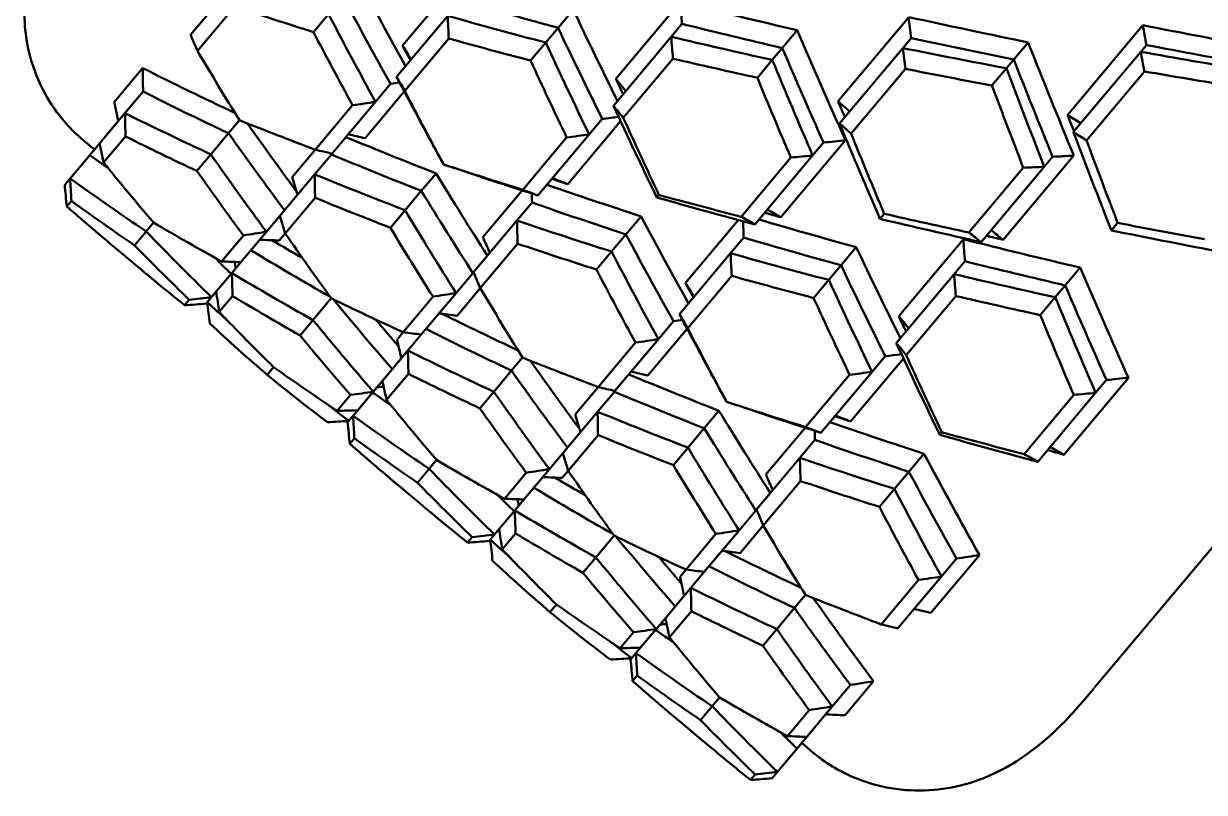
# Model space of a CAD drawing. Header units: millimetres. Extents: x 36 to 3196, y 27 to 5967.
# Drawn here: x 320.88 to 359.24, y 4140.27 to 4165.25 of the extents above; entities that cross this region are included whole.
import ezdxf

# ---------------------------------------------------------------- set-up
doc = ezdxf.new("R2010")
doc.units = ezdxf.units.MM
doc.layers.add('외형선(ISO)', color=7, linetype='Continuous', lineweight=50)

msp = doc.modelspace()

# ---------------------------------------------------------------- linework, layer by layer
at = {"layer": '외형선(ISO)'}
for p, q in [((326.3025, 4164.8824), (327.7139, 4166.5643)), ((333.1919, 4164.5363), (334.9095, 4166.5833)), ((340.1173, 4163.4554), (342.2172, 4165.9578)), ((326.5237, 4164.3681), (327.7357, 4165.8124)), ((330.7851, 4165.5573), (330.2952, 4164.9735)), ((338.7366, 4165.6992), (338.2442, 4165.1123)), ((332.9935, 4163.522), (334.6556, 4165.5028)), ((341.9171, 4164.8224), (342.2686, 4165.2413)), ((347.3366, 4162.7246), (349.6344, 4165.463)), ((354.7952, 4162.2791), (357.2431, 4165.1963)), ((333.2639, 4163.0664), (334.6912, 4164.7674)), ((337.8435, 4164.6348), (338.2442, 4165.1123)), ((340.039, 4162.5841), (341.9171, 4164.8224)), ((346.0115, 4165.0347), (345.5274, 4164.4578)), ((349.4431, 4164.4572), (349.7135, 4164.7795)), ((337.8435, 4164.6348), (337.3506, 4164.0474)), ((345.2032, 4164.0714), (345.5274, 4164.4578)), ((347.3879, 4162.0079), (349.4431, 4164.4572)), ((353.5134, 4164.6408), (353.0477, 4164.0858)), ((357.1725, 4164.3344), (357.3562, 4164.5533)), ((340.361, 4162.19), (341.9738, 4164.112)), ((345.2032, 4164.0714), (344.7174, 4163.4925)), ((352.8068, 4163.7987), (353.0477, 4164.0858)), ((354.9831, 4161.7252), (357.1725, 4164.3344)), ((323.8202, 4162.7019), (324.7455, 4163.8046)), ((347.7628, 4161.6768), (349.5276, 4163.78)), ((352.8068, 4163.7987), (352.3384, 4163.2404)), ((355.411, 4161.4573), (357.2911, 4163.6979)), ((332.3102, 4162.7076), (332.8004, 4163.2919)), ((324.7589, 4163.0427), (324.1705, 4162.3415)), ((331.9712, 4161.5258), (333.2455, 4163.0444)), ((331.5659, 4162.5985), (330.354, 4161.1542)), ((332.3102, 4162.7076), (330.8988, 4161.0256)), ((323.343, 4161.3553), (324.1705, 4162.3415)), ((327.8929, 4162.1105), (327.5374, 4161.6869)), ((338.5542, 4160.0368), (340.2718, 4162.0838)), ((339.2518, 4161.646), (339.6772, 4162.1529)), ((322.7134, 4161.847), (322.7133, 4161.847)), ((326.9627, 4161.002), (327.5374, 4161.6869)), ((322.8127, 4161.4617), (323.1763, 4161.1566)), ((323.0258, 4160.9773), (323.343, 4161.3553)), ((323.4767, 4160.7368), (324.1874, 4161.5837)), ((338.5214, 4161.5534), (337.0942, 4159.8525)), ((339.2518, 4161.646), (337.5898, 4159.6653)), ((345.4796, 4158.9558), (347.5795, 4161.4583)), ((346.8649, 4161.3846), (346.5134, 4160.9656)), ((323.0258, 4160.9773), (322.3881, 4160.2173)), ((326.9627, 4161.002), (326.5094, 4160.4617)), ((329.6023, 4160.2583), (330.354, 4161.1542)), ((330.8785, 4161.0014), (330.3335, 4160.3519)), ((346.5134, 4160.9656), (344.6353, 4158.7274)), ((352.6989, 4158.2251), (354.9967, 4160.9635)), ((354.3098, 4160.9227), (354.0394, 4160.6005)), ((345.804, 4160.8981), (344.1912, 4158.9761)), ((353.3579, 4160.5661), (351.593, 4158.4629)), ((354.0394, 4160.6005), (351.9842, 4158.1512)), ((322.213, 4160.0086), (322.3881, 4160.2173)), ((329.2023, 4159.0038), (330.3335, 4160.3519)), ((334.2776, 4160.3851), (333.7992, 4159.8149)), ((333.2719, 4159.1866), (333.7992, 4159.8149)), ((335.8015, 4158.3119), (337.0757, 4159.8305)), ((322.28, 4159.3106), (322.4304, 4159.4898)), ((329.3776, 4158.4349), (330.349, 4159.5925)), ((337.3967, 4159.4352), (336.9064, 4158.8509)), ((341.5205, 4159.6825), (341.4516, 4159.6004)), ((328.7668, 4158.4848), (329.2023, 4159.0038)), ((333.2719, 4159.1866), (332.7953, 4158.6186)), ((340.4465, 4158.4026), (340.937, 4158.9872)), ((348.7016, 4158.9063), (348.84, 4159.0713)), ((325.1008, 4158.783), (324.8604, 4158.4966)), ((335.4951, 4157.1689), (336.9064, 4158.8509)), ((342.3844, 4156.8229), (344.1021, 4158.8698)), ((356.2183, 4158.5301), (356.4235, 4158.7745)), ((324.4812, 4158.0446), (324.8604, 4158.4966)), ((328.0176, 4158.3698), (327.307, 4157.5229)), ((328.7668, 4158.4848), (327.9392, 4157.4985)), ((329.1826, 4158.2024), (329.3776, 4158.4349)), ((340.4465, 4158.4026), (339.9776, 4157.8438)), ((344.2734, 4158.2962), (343.8481, 4157.7893)), ((349.3099, 4155.7419), (351.4097, 4158.2444)), ((323.7886, 4158.0185), (324.5758, 4157.358)), ((335.7163, 4156.6547), (336.9282, 4158.099)), ((339.4878, 4157.26), (339.9776, 4157.8438)), ((347.9292, 4157.9858), (347.4367, 4157.3989)), ((327.9392, 4157.4985), (327.6426, 4157.145)), ((342.186, 4155.8085), (343.8481, 4157.7893)), ((351.1096, 4157.1089), (351.4612, 4157.5279)), ((327.136, 4156.5412), (327.6426, 4157.145)), ((334.9298, 4156.4952), (335.4748, 4157.1447)), ((347.036, 4156.9213), (347.4367, 4157.3989)), ((349.2315, 4154.8707), (351.1096, 4157.1089)), ((355.204, 4157.3212), (354.7199, 4156.7443)), ((342.4565, 4155.353), (343.8837, 4157.0539)), ((347.036, 4156.9213), (346.5431, 4156.3339)), ((354.3957, 4156.358), (354.7199, 4156.7443)), ((326.9844, 4156.3606), (326.8092, 4156.1518)), ((326.9844, 4156.3606), (327.136, 4156.5412)), ((327.2334, 4155.8795), (327.6684, 4156.398)), ((330.2784, 4155.6191), (330.8698, 4156.3239)), ((334.1792, 4156.3786), (333.2078, 4155.2209)), ((334.9298, 4156.4952), (333.7985, 4155.1471)), ((334.9646, 4155.7588), (335.7163, 4156.6547)), ((349.5536, 4154.4766), (351.1663, 4156.3986)), ((354.3957, 4156.358), (353.91, 4155.7791)), ((326.2606, 4156.2759), (326.1102, 4156.0966)), ((330.2784, 4155.6191), (329.8577, 4155.1177)), ((341.5027, 4154.9941), (341.993, 4155.5784)), ((333.0128, 4154.9885), (333.2078, 4155.2209)), ((341.1638, 4153.8124), (342.438, 4155.331)), ((333.7985, 4155.1471), (333.363, 4154.628)), ((340.7584, 4154.8851), (339.5465, 4153.4407)), ((341.5027, 4154.9941), (340.0913, 4153.3122)), ((332.5355, 4153.6418), (333.363, 4154.628)), ((336.73, 4153.9734), (337.0854, 4154.397)), ((348.4444, 4153.9326), (348.8697, 4154.4395)), ((328.9953, 4154.09), (328.7865, 4153.8412)), ((347.7468, 4152.3233), (349.4644, 4154.3703)), ((332.2389, 4153.2883), (332.5355, 4153.6418)), ((332.6693, 4153.0234), (333.3799, 4153.8703)), ((336.73, 4153.9734), (336.1553, 4153.2885)), ((347.7139, 4153.84), (346.2867, 4152.139)), ((348.4444, 4153.9326), (346.7823, 4151.9518)), ((354.6722, 4151.2424), (356.772, 4153.7449)), ((355.7059, 4153.2522), (356.0574, 4153.6711)), ((332.2389, 4153.2883), (331.7322, 4152.6845)), ((335.7019, 4152.7483), (336.1553, 4153.2885)), ((338.7948, 4152.5449), (339.5465, 4153.4407)), ((340.071, 4153.288), (339.526, 4152.6385)), ((355.7059, 4153.2522), (353.8278, 4151.0139)), ((331.4987, 4153.184), (331.0636, 4152.6656)), ((354.9965, 4153.1847), (353.3838, 4151.2627)), ((331.4055, 4152.2951), (331.5806, 4152.5039)), ((331.7322, 4152.6845), (331.5806, 4152.5039)), ((338.3948, 4151.2903), (339.526, 4152.6385)), ((343.4701, 4152.6717), (342.9917, 4152.1015)), ((363.0856, 4152.5067), (355.6729, 4143.6726)), ((342.4644, 4151.4731), (342.9917, 4152.1015)), ((344.994, 4150.5984), (346.2682, 4152.117)), ((331.4725, 4151.5971), (331.6229, 4151.7764)), ((338.5701, 4150.7214), (339.5415, 4151.8791)), ((346.5892, 4151.7217), (346.099, 4151.1374)), ((350.713, 4151.9691), (350.6441, 4151.887)), ((342.4644, 4151.4731), (341.9879, 4150.9052)), ((334.2933, 4151.0695), (334.053, 4150.7831)), ((337.9593, 4150.7713), (338.3948, 4151.2903)), ((344.6876, 4149.4555), (346.099, 4151.1374)), ((349.639, 4150.6891), (350.1296, 4151.2737)), ((333.6737, 4150.3311), (334.053, 4150.7831)), ((337.2101, 4150.6563), (336.4995, 4149.8094)), ((337.9593, 4150.7713), (337.1318, 4149.7851)), ((338.3751, 4150.489), (338.5701, 4150.7214)), ((349.639, 4150.6891), (349.1701, 4150.1304)), ((332.9811, 4150.305), (333.7683, 4149.6445)), ((344.9088, 4148.9412), (346.1208, 4150.3855)), ((337.1318, 4149.7851), (336.8351, 4149.4316)), ((348.6803, 4149.5466), (349.1701, 4150.1304)), ((336.3285, 4148.8278), (336.8351, 4149.4316)), ((344.1223, 4148.7817), (344.6673, 4149.4312)), ((336.1769, 4148.6471), (336.0018, 4148.4384)), ((336.1769, 4148.6471), (336.3285, 4148.8278)), ((336.4259, 4148.166), (336.861, 4148.6845)), ((343.3718, 4148.6651), (342.4004, 4147.5075)), ((344.1223, 4148.7817), (342.9911, 4147.4336)), ((344.1571, 4148.0454), (344.9088, 4148.9412)), ((335.4531, 4148.5624), (335.3027, 4148.3832)), ((339.4709, 4147.9056), (340.0623, 4148.6104)), ((339.4709, 4147.9056), (339.0502, 4147.4043)), ((350.3563, 4146.0989), (351.9342, 4147.9794)), ((350.6952, 4147.2807), (351.1855, 4147.865)), ((342.2053, 4147.275), (342.4004, 4147.5075)), ((342.9911, 4147.4336), (342.5556, 4146.9146)), ((349.951, 4147.1716), (348.739, 4145.7273)), ((350.6952, 4147.2807), (349.2839, 4145.5987)), ((341.728, 4145.9284), (342.5556, 4146.9146)), ((338.1879, 4146.3765), (337.9791, 4146.1277)), ((345.9225, 4146.26), (346.2779, 4146.6836)), ((341.8618, 4145.3099), (342.5724, 4146.1568)), ((345.9225, 4146.26), (345.3478, 4145.5751)), ((341.4314, 4145.5748), (340.9248, 4144.9711)), ((341.4314, 4145.5748), (341.728, 4145.9284)), ((344.8945, 4145.0348), (345.3478, 4145.5751)), ((340.6912, 4145.4706), (340.2561, 4144.9521)), ((340.9248, 4144.9711), (340.7732, 4144.7904)), ((340.598, 4144.5817), (340.7732, 4144.7904)), ((340.665, 4143.8837), (340.8154, 4144.0629)), ((347.1518, 4143.0579), (347.7402, 4143.7591)), ((347.5676, 4142.7755), (348.4928, 4143.8781)), ((343.4858, 4143.3561), (343.2455, 4143.0697)), ((342.8662, 4142.6177), (343.2455, 4143.0697)), ((346.4027, 4142.9429), (345.692, 4142.096)), ((347.1518, 4143.0579), (346.3243, 4142.0716)), ((342.1736, 4142.5916), (342.9608, 4141.9311)), ((346.3243, 4142.0716), (346.0072, 4141.6937)), ((346.1576, 4141.873), (346.5212, 4141.5679)), ((345.3694, 4140.9337), (346.0072, 4141.6937)), ((344.6457, 4140.849), (344.4953, 4140.6697)), ((345.3694, 4140.9337), (345.1943, 4140.7249))]:
    msp.add_line(p, q, dxfattribs=at)
for centre, major_axis, ratio, start_param, end_param in [((389.5316, 4182.9986), (19.565, 60.212), 0.7185121, 2.0793718, 2.091448), ((379.7124, 4179.4309), (-11.9457, -65.765), 0.6620478, 5.0439232, 5.0552937), ((400.2163, 4186.3977), (28.2837, 56.6419), 0.7485303, 2.2820123, 2.2940885), ((410.4431, 4189.2507), (37.2164, 51.2183), 0.7629598, 2.5002734, 2.5123495), ((318.7028, 4116.0565), (8.3173, -66.3226), 0.2895397, 2.3498358, 2.3612061), ((391.0909, 4183.6569), (19.8836, 63.8151), 0.7086074, 2.0804459, 2.0918164), ((323.4975, 4113.636), (6.4609, -62.9808), 0.3776613, 2.4600356, 2.4721117), ((402.1177, 4187.4638), (28.8585, 60.2902), 0.7404116, 2.2793127, 2.2906832), ((412.6595, 4190.6923), (38.1604, 54.8784), 0.7567956, 2.4942216, 2.5055919), ((354.0239, 4159.3507), (3.7974, -63.1969), 0.4596128, 4.6142722, 4.6263484), ((333.9148, 4203.189), (-61.2027, -16.2036), 0.6145269, 1.3915384, 1.3962341), ((321.5123, 4110.0704), (5.9153, -66.5798), 0.3875244, 2.4562239, 2.4675942), ((327.3597, 4108.9046), (3.4095, -63.2195), 0.4693673, 2.573805, 2.5858811), ((325.9778, 4165.3468), (-4.1962, -2.7188), 0.9918406, 6.2831805, 6.2831999), ((326.6308, 4126.7046), (10.7166, -62.3978), 0.0637692, 2.1626559, 2.174732), ((333.5551, 4203.9602), (-64.6868, -16.8367), 0.6016978, 1.3850619, 1.3964321), ((325.3232, 4105.2777), (2.5596, -66.793), 0.4774387, 2.572158, 2.5835283), ((332.1848, 4105.3205), (-0.6839, -63.308), 0.5512974, 2.7001317, 2.7122078), ((354.0892, 4158.2288), (3.9338, -66.7252), 0.4449304, 4.6245095, 4.6358799), ((345.1291, 4207.2194), (-59.2071, -22.4243), 0.673534, 1.2316819, 1.2403807), ((337.9684, 4102.8788), (5.9835, 63.0283), 0.6217477, 5.9842516, 5.9963277), ((330.1519, 4101.698), (-1.9082, -66.8148), 0.5574082, 2.7009497, 2.71232), ((335.9936, 4099.3254), (7.65, 66.4028), 0.625772, 5.9877373, 5.9991076), ((325.1118, 4123.6944), (10.7281, -65.9755), 0.0776474, 2.1542633, 2.1656336), ((287.1965, 4147.5118), (-63.2655, -2.3992), 0.2780922, 3.9156218, 3.927698), ((345.1445, 4208.4375), (-62.6924, -23.1845), 0.662046, 1.2278924, 1.2392627), ((356.1452, 4211.013), (-55.8998, -29.7234), 0.7185123, 1.0501445, 1.0622207), ((284.1351, 4145.0632), (-66.7583, -3.3256), 0.289538, 3.9219796, 3.9333501), ((365.2194, 4163.3587), (-0.1717, -63.3107), 0.54272, 4.7506416, 4.751103), ((356.5228, 4212.6629), (-59.3929, -30.6629), 0.7086076, 1.0497761, 1.0611466), ((366.83, 4214.4128), (-50.8706, -37.6902), 0.7485298, 0.8475048, 0.8595809), ((367.5499, 4216.4706), (-54.364, -38.8898), 0.7404103, 0.8509114, 0.8622817), ((340.9599, 4142.5814), (-8.9968, 66.2338), 0.2512878, 1.2673186, 1.2786889), ((327.7738, 4118.7324), (10.0155, -62.5141), 0.1727284, 2.2572239, 2.2693), ((365.6614, 4162.6856), (-0.099, -66.841), 0.5288213, 4.7480936, 4.7594641), ((290.111, 4141.6509), (-63.1455, -4.5738), 0.3776628, 3.8110726, 3.8231488), ((334.8265, 4135.2719), (10.329, -66.0392), 0.1406794, 4.3065474, 4.3179177), ((286.9446, 4139.0772), (-66.5945, -5.7358), 0.3875226, 3.8155919, 3.8269623), ((376.4942, 4167.4607), (5.3297, 63.0866), 0.6145269, 1.7453585, 1.7500543), ((326.0501, 4115.4783), (9.8926, -66.1059), 0.1855253, 2.2500508, 2.2614211), ((293.9733, 4136.9194), (-62.8506, -7.6204), 0.4693684, 3.6973029, 3.7093791), ((377.3161, 4167.2404), (5.3482, 66.6277), 0.6016978, 1.7451605, 1.7565308), ((290.7556, 4134.2846), (-66.2218, -9.0775), 0.4774373, 3.6996583, 3.7110287), ((387.7081, 4171.491), (-11.8023, -62.2011), 0.6735322, 5.0428038, 5.0515026), ((319.5211, 4187.2351), (-66.3956, -7.7128), 0.4449278, 1.6473053, 1.6586756), ((293.2443, 4154.7193), (-63.3103, -0.2816), 0.0637713, 4.1084531, 4.1205293), ((329.7755, 4111.7836), (8.6234, -62.7213), 0.2780905, 2.3554867, 2.3675628), ((398.7242, 4175.2851), (19.565, 60.212), 0.7185121, 2.0793718, 2.091448), ((295.5835, 4130.7043), (65.4684, 13.4814), 0.5574081, 0.4292727, 0.440643), ((298.798, 4133.3354), (62.2275, 11.6669), 0.5512974, 0.4293849, 0.4414609), ((290.5439, 4152.701), (-66.8351, -0.8913), 0.0776453, 4.1175517, 4.1289221), ((335.4672, 4127.901), (10.7669, -62.3891), 0.046518, 4.2099517, 4.2137732), ((388.9049, 4171.7175), (-11.9457, -65.765), 0.6620478, 5.0439232, 5.0552937), ((351.9369, 4146.3293), (6.9162, -66.4823), 0.3517733, 4.5125088, 4.5238793), ((331.8329, 4191.3736), (-62.3195, -11.163), 0.5427221, 1.5320823, 1.5325437), ((327.8954, 4108.343), (8.3173, -66.3226), 0.2895397, 2.3498358, 2.3612061), ((400.2834, 4175.9434), (19.8836, 63.8151), 0.7086074, 2.0804459, 2.0918164), ((332.69, 4105.9226), (6.4609, -62.9808), 0.3776613, 2.4600356, 2.4721117), ((306.3917, 4171.5877), (66.7889, 2.6412), 0.2512902, 5.0044966, 5.015867), ((334.1967, 4125.1871), (10.8709, -65.9521), 0.0318476, 4.2117192, 4.2230895), ((331.0934, 4191.692), (-65.8093, -11.7044), 0.5288192, 1.5237214, 1.5350917), ((300.258, 4164.2782), (66.8295, 1.2955), 0.1406794, 5.1068602, 5.1182305), ((294.3873, 4146.7471), (-63.3032, -0.9922), 0.1727303, 4.0138848, 4.0259611), ((343.1074, 4195.4756), (-61.2027, -16.2036), 0.6145269, 1.3915384, 1.3962341), ((330.7049, 4102.3569), (5.9153, -66.5798), 0.3875244, 2.4562239, 2.4675942), ((336.5522, 4101.1915), (-3.4093, 63.2191), 0.4693684, 5.7153988, 5.727475), ((291.4823, 4144.485), (-66.8185, -1.7368), 0.1855234, 4.0217643, 4.0331348), ((335.8234, 4118.9911), (10.7166, -62.3978), 0.0637692, 2.1626559, 2.174732), ((342.7477, 4196.2468), (-64.6868, -16.8367), 0.6016978, 1.3850619, 1.3964321), ((334.5162, 4097.5651), (-2.5597, 66.792), 0.4774375, 5.7137494, 5.7251199), ((363.2821, 4150.5153), (-3.9339, 66.7262), 0.4449278, 1.4829171, 1.4942874), ((354.3217, 4199.5059), (-59.2071, -22.4243), 0.673534, 1.2316819, 1.2403807), ((334.3043, 4115.9809), (10.7281, -65.9755), 0.0776474, 2.1542633, 2.1656336), ((296.389, 4139.7984), (-63.2655, -2.3992), 0.2780922, 3.9156218, 3.927698), ((354.337, 4200.724), (-62.6924, -23.1845), 0.662046, 1.2278924, 1.2392627), ((365.3379, 4203.3002), (-55.9005, -29.7238), 0.7185116, 1.0501451, 1.0622212), ((317.3686, 4175.3355), (-66.6742, -4.7335), 0.3517706, 1.7593059, 1.7706762), ((302.0806, 4155.9157), (-63.3105, -0.2305), 0.0465158, 2.0694121, 2.0732336), ((293.3276, 4137.3498), (-66.7583, -3.3256), 0.289538, 3.9219796, 3.9333501), ((374.4119, 4155.6452), (-0.1717, -63.3107), 0.54272, 4.7506416, 4.751103), ((365.7156, 4204.9501), (-59.3938, -30.6632), 0.7086058, 1.0497776, 1.0611479), ((299.6288, 4154.1936), (-66.8369, -0.7467), 0.0318498, 2.0600958, 2.0714663), ((350.1524, 4134.868), (-8.9968, 66.2338), 0.2512878, 1.2673186, 1.2786889), ((336.9663, 4111.0189), (10.0155, -62.5141), 0.1727284, 2.2572239, 2.2693), ((374.854, 4154.9722), (-0.099, -66.841), 0.5288213, 4.7480936, 4.7594641), ((299.3035, 4133.9374), (-63.1455, -4.5738), 0.3776628, 3.8110726, 3.8231488), ((344.019, 4127.5584), (10.329, -66.0392), 0.1406794, 4.3065474, 4.3179177), ((296.1372, 4131.3638), (-66.5945, -5.7358), 0.3875226, 3.8155919, 3.8269623), ((385.6863, 4159.7472), (-5.3296, -63.0862), 0.6145249, 4.8869508, 4.8916466), ((303.1658, 4129.206), (-62.8506, -7.6204), 0.4693684, 3.6973029, 3.7093791), ((335.2426, 4107.7648), (9.8926, -66.1059), 0.1855253, 2.2500508, 2.2614211), ((386.5082, 4159.5268), (-5.3481, -66.6268), 0.6016998, 4.8867534, 4.8981238), ((299.9481, 4126.5711), (-66.2218, -9.0775), 0.4774375, 3.6996581, 3.7110285), ((328.7136, 4179.5216), (-66.3956, -7.7128), 0.4449278, 1.6473053, 1.6586756), ((338.9681, 4104.0701), (8.6234, -62.7213), 0.2780905, 2.3554867, 2.3675628), ((302.4368, 4147.0058), (-63.3103, -0.2816), 0.0637713, 4.1084531, 4.1205293), ((299.7364, 4144.9875), (-66.8351, -0.8913), 0.0776453, 4.1175517, 4.1289221), ((344.6597, 4120.1876), (10.7669, -62.3891), 0.046518, 4.2099517, 4.2137732), ((361.1294, 4138.6159), (6.9162, -66.4823), 0.3517729, 4.5125088, 4.5238793), ((341.0255, 4183.6601), (-62.3195, -11.163), 0.5427221, 1.5320823, 1.5325437), ((337.0879, 4100.6296), (8.3173, -66.3226), 0.2895397, 2.3498358, 2.3612061), ((315.5843, 4163.8743), (66.7889, 2.6412), 0.2512902, 5.0044966, 5.015867), ((343.3893, 4117.4736), (10.8709, -65.9521), 0.0318476, 4.2117192, 4.2230895), ((340.2859, 4183.9786), (-65.8093, -11.7044), 0.5288192, 1.5237214, 1.5350917), ((309.4506, 4156.5648), (66.8295, 1.2955), 0.1406794, 5.1068602, 5.1182305), ((303.5798, 4139.0337), (-63.3032, -0.9922), 0.1727303, 4.0138848, 4.0259611), ((352.2999, 4187.7621), (-61.2027, -16.2036), 0.6145269, 1.3915384, 1.4036145), ((300.6748, 4136.7716), (-66.8185, -1.7367), 0.1855231, 4.0217644, 4.0331348), ((345.0159, 4111.2777), (10.7166, -62.3978), 0.0637692, 2.1626559, 2.174732), ((351.9402, 4188.5333), (-64.6868, -16.8367), 0.6016978, 1.3850619, 1.3964321), ((372.4743, 4142.8019), (3.9338, -66.7252), 0.44493, 4.6245095, 4.63588), ((305.5816, 4132.0849), (-63.2655, -2.3992), 0.2780922, 3.9156218, 3.927698), ((326.5612, 4167.6221), (-66.6742, -4.7335), 0.3517706, 1.7593059, 1.7706762), ((311.2731, 4148.2022), (-63.3105, -0.2305), 0.0465158, 2.0694121, 2.0732336), ((343.4968, 4108.2675), (10.7281, -65.9755), 0.0776474, 2.1542633, 2.1656336), ((302.5201, 4129.6363), (-66.7583, -3.3256), 0.289538, 3.9219796, 3.9333501), ((308.8213, 4146.4801), (-66.8369, -0.7467), 0.0318498, 2.0600958, 2.0714663), ((353.2115, 4119.845), (10.329, -66.0392), 0.1406794, 4.3065474, 4.3179177), ((359.345, 4127.1545), (-8.9968, 66.2338), 0.2512878, 1.2673186, 1.2786889), ((339.0225, 4171.9387), (-62.8967, -7.2344), 0.459615, 1.6568371, 1.6689132), ((337.9062, 4171.8082), (-66.3956, -7.7128), 0.4449278, 1.6473053, 1.6586756), ((311.6293, 4139.2924), (-63.3103, -0.2816), 0.0637713, 4.1084531, 4.1205293), ((308.929, 4137.2741), (-66.8351, -0.8913), 0.0776449, 4.1175517, 4.1289221), ((318.6431, 4148.8513), (66.8295, 1.2955), 0.1406794, 5.1068602, 5.1182305), ((324.7768, 4156.1608), (66.7889, 2.6412), 0.2512902, 5.0044966, 5.015867), ((349.7976, 4145.3596), (-1.9488, -4.6046), 0.9918406, 6.2831707, 6.2831936)]:
    msp.add_ellipse(centre, major_axis=major_axis, ratio=ratio, start_param=start_param, end_param=end_param, dxfattribs=at)
for points, knots in [([(321.7816, 4162.628), (321.4037, 4163.2113), (321.135, 4163.8853), (320.8778, 4165.212), (320.8793, 4165.8767), (321.0592, 4167.0724), (321.2375, 4167.6072), (321.6707, 4168.5944), (321.9337, 4169.0249), (322.5411, 4169.9196), (322.8962, 4170.3631), (323.2814, 4170.8222)], [0, 0, 0, 0, 0.2480035, 0.2480035, 0.4904647, 0.4904647, 0.7403279, 0.7403279, 1.0399979, 1.0399979, 1.4304515, 1.4304515, 1.4304515, 1.4304515]), ([(326.9228, 4155.5093), (326.9098, 4155.6242), (326.897, 4155.7389), (326.8714, 4155.9677), (326.8587, 4156.0819), (326.8461, 4156.1958)], [-0.075748955, -0.075748955, -0.075748955, -0.075748955, -0.037874481, -0.037874481, 0, 0, 0, 0]), ([(331.4424, 4152.3391), (331.328, 4152.3317), (331.2133, 4152.3244), (330.9835, 4152.3098), (330.8684, 4152.3026), (330.753, 4152.2954)], [-0.075750121, -0.075750121, -0.075750121, -0.075750121, -0.037875544, -0.037875544, -0.00000098, -0.00000098, -0.00000098, -0.00000098]), ([(336.1153, 4147.7959), (336.1024, 4147.9108), (336.0895, 4148.0254), (336.0639, 4148.2543), (336.0513, 4148.3684), (336.0387, 4148.4824)], [-0.075748955, -0.075748955, -0.075748955, -0.075748955, -0.037874481, -0.037874481, 0, 0, 0, 0]), ([(340.6349, 4144.6257), (340.5205, 4144.6183), (340.4059, 4144.6109), (340.1761, 4144.5964), (340.0609, 4144.5891), (339.9455, 4144.5819)], [-0.075750239, -0.075750239, -0.075750239, -0.075750239, -0.037875619, -0.037875619, -0.000000987, -0.000000987, -0.000000987, -0.000000987]), ([(355.6582, 4143.6551), (355.022, 4142.8969), (354.4494, 4142.2102), (352.9243, 4141.1123), (352.2008, 4140.7065), (350.5802, 4140.3064), (349.7251, 4140.267), (348.5479, 4140.5006), (348.189, 4140.611), (347.8488, 4140.755)], [0, 0, 0, 0, 0.6447793, 0.6447793, 1.0007991, 1.0007991, 1.2965692, 1.2965692, 1.4286843, 1.4286843, 1.4286843, 1.4286843])]:
    msp.add_open_spline(points, degree=3, knots=knots, dxfattribs=at)
for points in [[(331.7445, 4166.7006), (332.2522, 4165.75), (332.7666, 4164.8073), (333.2879, 4163.8729)], [(331.254, 4166.116), (331.7625, 4165.1663), (332.2779, 4164.2248), (332.8004, 4163.2919)], [(335.0809, 4166.0097), (336.1292, 4165.7033), (337.1838, 4165.4043), (338.2442, 4165.1123)], [(342.2172, 4165.9578), (343.4753, 4165.6422), (344.7403, 4165.3348), (346.0115, 4165.0347)], [(330.2952, 4164.9735), (329.4369, 4165.2471), (328.5837, 4165.5266), (327.7357, 4165.8124)], [(332.3102, 4162.7076), (331.7945, 4163.6488), (331.2863, 4164.5988), (330.7851, 4165.5573)], [(338.7366, 4165.6992), (339.2087, 4164.706), (339.6864, 4163.7196), (340.1701, 4162.7404)], [(337.8435, 4164.6348), (336.7747, 4164.9168), (335.7119, 4165.2059), (334.6556, 4165.5028)], [(342.2686, 4165.2413), (343.3499, 4164.9742), (344.4362, 4164.7131), (345.5274, 4164.4578)], [(349.6344, 4165.463), (350.9224, 4165.183), (352.2156, 4164.9092), (353.5134, 4164.6408)], [(357.2431, 4165.1963), (358.5527, 4164.9421), (359.8659, 4164.692), (361.1818, 4164.4453)], [(331.5659, 4162.5985), (331.1372, 4163.384), (330.7137, 4164.1757), (330.2952, 4164.9735)], [(337.3506, 4164.0474), (336.4597, 4164.2821), (335.5732, 4164.522), (334.6912, 4164.7674)], [(338.2442, 4165.1123), (338.7159, 4164.1187), (339.1934, 4163.1321), (339.6772, 4162.1529)], [(341.9171, 4164.8224), (343.0073, 4164.5659), (344.1028, 4164.3157), (345.2032, 4164.0714)], [(346.0115, 4165.0347), (346.5277, 4163.8349), (347.0502, 4162.6426), (347.5795, 4161.4583)], [(349.7135, 4164.7795), (350.8211, 4164.5437), (351.9327, 4164.3127), (353.0477, 4164.0858)], [(326.5237, 4164.3681), (326.9745, 4163.6088), (327.4308, 4162.8562), (327.8929, 4162.1105)], [(333.4505, 4164.0666), (333.3641, 4164.2229), (333.2779, 4164.3795), (333.1919, 4164.5363)], [(339.2518, 4161.646), (338.7761, 4162.6348), (338.3068, 4163.6312), (337.8435, 4164.6348)], [(345.5274, 4164.4578), (345.9683, 4163.4275), (346.414, 4162.403), (346.8649, 4161.3846)], [(349.4431, 4164.4572), (350.5604, 4164.233), (351.6818, 4164.0137), (352.8068, 4163.7987)], [(353.5134, 4164.6408), (354.0031, 4163.4093), (354.4973, 4162.1833), (354.9967, 4160.9635)], [(357.3562, 4164.5533), (358.483, 4164.3405), (359.6125, 4164.1308), (360.7443, 4163.9239)], [(338.5214, 4161.5534), (338.1267, 4162.3794), (337.7364, 4163.2108), (337.3506, 4164.0474)], [(344.7174, 4163.4925), (343.7993, 4163.6947), (342.8846, 4163.9011), (341.9738, 4164.112)], [(345.2032, 4164.0714), (345.6349, 4163.0302), (346.0715, 4161.9947), (346.5134, 4160.9656)], [(353.0477, 4164.0858), (353.4647, 4163.0271), (353.8853, 4161.9725), (354.3098, 4160.9227)], [(357.1725, 4164.3344), (358.3096, 4164.1338), (359.4495, 4163.9365), (360.5916, 4163.742)], [(324.7455, 4163.8046), (325.7362, 4163.3068), (326.7369, 4162.8208), (327.7471, 4162.3463)], [(352.3384, 4163.2404), (351.3987, 4163.417), (350.4617, 4163.5968), (349.5276, 4163.78)], [(352.8068, 4163.7987), (353.2139, 4162.7281), (353.6246, 4161.6619), (354.0394, 4160.6005)], [(360.1502, 4163.2159), (359.1954, 4163.3744), (358.2422, 4163.5349), (357.2911, 4163.6979)], [(332.9935, 4163.522), (333.4133, 4162.7233), (333.838, 4161.9306), (334.2679, 4161.144)], [(340.3574, 4162.9636), (340.2772, 4163.1273), (340.1972, 4163.2912), (340.1173, 4163.4554)], [(345.804, 4160.8981), (345.4381, 4161.7585), (345.076, 4162.6234), (344.7174, 4163.4925)], [(353.3579, 4160.5661), (353.0152, 4161.4542), (352.6754, 4162.3457), (352.3384, 4163.2404)], [(324.7589, 4163.0427), (325.6765, 4162.5805), (326.6028, 4162.1287), (327.5374, 4161.6869)], [(333.2639, 4163.0664), (333.6781, 4162.2635), (334.0972, 4161.4665), (334.5214, 4160.6757)], [(322.8129, 4161.4615), (322.4176, 4161.7932), (322.0647, 4162.1911), (321.7817, 4162.6279)], [(340.039, 4162.5841), (340.5037, 4161.5822), (340.9744, 4160.5875), (341.4516, 4159.6004)], [(347.5611, 4162.2143), (347.4861, 4162.3842), (347.4113, 4162.5543), (347.3366, 4162.7246)], [(326.9627, 4161.002), (326.0233, 4161.4381), (325.0924, 4161.8845), (324.1705, 4162.3415)], [(327.8929, 4162.1105), (328.7076, 4161.7849), (329.528, 4161.4662), (330.354, 4161.1542)], [(340.361, 4162.19), (340.7432, 4161.3491), (341.1296, 4160.5131), (341.5205, 4159.6825)], [(355.0075, 4161.7542), (354.9366, 4161.929), (354.8659, 4162.104), (354.7952, 4162.2791)], [(327.5374, 4161.6869), (328.1348, 4160.8431), (328.7407, 4160.0094), (329.3551, 4159.186)], [(328.1504, 4162.0079), (328.6763, 4161.2613), (329.2086, 4160.5225), (329.7475, 4159.7914)], [(348.7016, 4158.9063), (348.2585, 4159.9339), (347.8207, 4160.968), (347.3879, 4162.0079)], [(347.7628, 4161.6768), (348.1184, 4160.8041), (348.4774, 4159.9355), (348.84, 4159.0713)], [(356.2183, 4158.5301), (355.8026, 4159.5904), (355.391, 4160.6556), (354.9831, 4161.7252)], [(326.5094, 4160.4617), (325.7292, 4160.8283), (324.9552, 4161.2023), (324.1874, 4161.5837)], [(331.3504, 4161.5638), (332.3184, 4161.1617), (333.2942, 4160.7689), (334.2776, 4160.3851)], [(355.411, 4161.4573), (355.7459, 4160.5599), (356.0833, 4159.6655), (356.4235, 4158.7745)], [(323.0258, 4160.9773), (323.229, 4160.8308), (323.4327, 4160.6849), (323.6371, 4160.5398)], [(328.7668, 4158.4848), (328.1566, 4159.3133), (327.5553, 4160.1525), (326.9627, 4161.002)], [(330.8785, 4161.0014), (331.8441, 4160.5965), (332.8178, 4160.2011), (333.7992, 4159.8149)], [(334.5139, 4160.6897), (334.4324, 4160.8416), (334.3504, 4160.993), (334.2679, 4161.144)], [(323.4767, 4160.7368), (324.0116, 4160.0778), (324.5529, 4159.4265), (325.1008, 4158.783)], [(334.5214, 4160.6757), (335.3739, 4160.3952), (336.2316, 4160.1209), (337.0942, 4159.8525)], [(335.0266, 4160.5074), (334.8636, 4160.5624), (334.7002, 4160.6169), (334.5365, 4160.6707)], [(324.8604, 4158.4966), (324.0268, 4159.0587), (323.2026, 4159.6323), (322.3881, 4160.2173)], [(328.0176, 4158.3698), (327.5086, 4159.0597), (327.0059, 4159.757), (326.5094, 4160.4617)], [(333.2719, 4159.1866), (332.2844, 4159.5654), (331.3048, 4159.9538), (330.3335, 4160.3519)], [(334.2776, 4160.3851), (334.8263, 4159.4834), (335.3826, 4158.5906), (335.9466, 4157.7071)], [(335.0266, 4160.5074), (335.8759, 4160.2206), (336.7304, 4159.94), (337.5898, 4159.6653)], [(338.5542, 4160.0368), (338.3849, 4160.0943), (338.2157, 4160.152), (338.0468, 4160.2099)], [(333.7992, 4159.8149), (334.3499, 4158.9156), (334.9083, 4158.0254), (335.4748, 4157.1447)], [(337.8842, 4160.0161), (338.8949, 4159.665), (339.9126, 4159.3221), (340.937, 4158.9872)], [(324.4812, 4158.0446), (323.7908, 4158.5183), (323.1072, 4159), (322.4304, 4159.4898)], [(332.7953, 4158.6186), (331.9742, 4158.9365), (331.1587, 4159.261), (330.349, 4159.5925)], [(337.3967, 4159.4352), (338.4062, 4159.0825), (339.4229, 4158.7385), (340.4465, 4158.4026)], [(341.4516, 4159.6004), (342.5065, 4159.3019), (343.5678, 4159.011), (344.6353, 4158.7274)], [(341.5205, 4159.6825), (342.4064, 4159.4418), (343.2967, 4159.2064), (344.1912, 4158.9761)], [(322.28, 4159.3106), (322.7785, 4158.8747), (323.2814, 4158.444), (323.7886, 4158.0185)], [(334.9298, 4156.4952), (334.369, 4157.3826), (333.8165, 4158.2799), (333.2719, 4159.1866)], [(340.937, 4158.9872), (341.4447, 4158.0365), (341.9591, 4157.0938), (342.4805, 4156.1594)], [(345.4796, 4158.9558), (345.3041, 4159.006), (345.1288, 4159.0563), (344.9537, 4159.1069)], [(348.84, 4159.0713), (349.7541, 4158.8642), (350.6719, 4158.6615), (351.593, 4158.4629)], [(325.1008, 4158.783), (325.8296, 4158.3552), (326.5651, 4157.9352), (327.307, 4157.5229)], [(334.1792, 4156.3786), (333.7122, 4157.1184), (333.2509, 4157.8652), (332.7953, 4158.6186)], [(339.9776, 4157.8438), (338.9467, 4158.1709), (337.9229, 4158.5065), (336.9064, 4158.8509)], [(344.7664, 4158.8837), (345.8147, 4158.5773), (346.8691, 4158.2782), (347.9292, 4157.9858)], [(351.9842, 4158.1512), (350.8849, 4158.3968), (349.7906, 4158.6484), (348.7016, 4158.9063)], [(356.4235, 4158.7745), (357.36, 4158.5942), (358.2994, 4158.4173), (359.2413, 4158.2433)], [(326.9844, 4156.3606), (326.2668, 4157.0612), (325.5589, 4157.7732), (324.8604, 4158.4966)], [(329.3776, 4158.4349), (329.8689, 4157.7239), (330.3662, 4157.0202), (330.8698, 4156.3239)], [(340.4465, 4158.4026), (340.955, 4157.4529), (341.4704, 4156.5114), (341.993, 4155.5784)], [(344.2734, 4158.2962), (345.3218, 4157.9898), (346.3763, 4157.6908), (347.4367, 4157.3989)], [(351.4097, 4158.2444), (352.6678, 4157.9288), (353.9328, 4157.6213), (355.204, 4157.3212)], [(352.6989, 4158.2251), (352.5183, 4158.2691), (352.3377, 4158.3132), (352.1574, 4158.3576)], [(359.5794, 4157.8684), (358.4552, 4158.0844), (357.3347, 4158.3048), (356.2183, 4158.5301)], [(326.2606, 4156.2759), (325.6607, 4156.8574), (325.0676, 4157.447), (324.4812, 4158.0446)], [(328.2621, 4157.8833), (329.1092, 4157.3719), (329.965, 4156.8707), (330.8293, 4156.3798)], [(328.9477, 4158.2116), (329.2755, 4158.0181), (329.6045, 4157.826), (329.9348, 4157.6354)], [(339.4878, 4157.26), (338.6295, 4157.5336), (337.7762, 4157.8132), (336.9282, 4158.099)], [(341.5027, 4154.9941), (340.987, 4155.9354), (340.4788, 4156.8854), (339.9776, 4157.8438)], [(347.9292, 4157.9858), (348.4012, 4156.9926), (348.8789, 4156.0062), (349.3627, 4155.027)], [(327.085, 4157.6466), (327.2635, 4157.4706), (327.4425, 4157.2952), (327.6221, 4157.1206)], [(347.036, 4156.9213), (345.9672, 4157.2033), (344.9045, 4157.4925), (343.8481, 4157.7893)], [(351.4612, 4157.5279), (352.5424, 4157.2607), (353.6288, 4156.9997), (354.7199, 4156.7443)], [(324.5758, 4157.358), (325.0829, 4156.9324), (325.5944, 4156.512), (326.1102, 4156.0966)], [(330.2784, 4155.6191), (329.3905, 4156.1167), (328.5119, 4156.6253), (327.6426, 4157.145)], [(340.7584, 4154.8851), (340.3297, 4155.6706), (339.9062, 4156.4623), (339.4878, 4157.26)], [(347.4367, 4157.3989), (347.9084, 4156.4053), (348.3859, 4155.4187), (348.8697, 4154.4395)], [(351.1096, 4157.1089), (352.1998, 4156.8524), (353.2953, 4156.6023), (354.3957, 4156.358)], [(355.204, 4157.3212), (355.7203, 4156.1215), (356.2427, 4154.9291), (356.772, 4153.7449)], [(342.643, 4156.3531), (342.5566, 4156.5095), (342.4704, 4156.6661), (342.3844, 4156.8229)], [(346.5431, 4156.3339), (345.6522, 4156.5686), (344.7657, 4156.8086), (343.8837, 4157.0539)], [(348.4444, 4153.9326), (347.9686, 4154.9213), (347.4993, 4155.9177), (347.036, 4156.9213)], [(354.7199, 4156.7443), (355.1609, 4155.7141), (355.6066, 4154.6895), (356.0574, 4153.6711)], [(329.8577, 4155.1177), (329.1214, 4155.5367), (328.3916, 4155.9634), (327.6684, 4156.398)], [(330.8698, 4156.3239), (331.643, 4155.9489), (332.4223, 4155.5813), (333.2078, 4155.2209)], [(335.7163, 4156.6547), (336.167, 4155.8954), (336.6233, 4155.1428), (337.0854, 4154.397)], [(347.7139, 4153.84), (347.3192, 4154.6659), (346.929, 4155.4973), (346.5431, 4156.3339)], [(353.91, 4155.7791), (352.9918, 4155.9813), (352.0772, 4156.1877), (351.1663, 4156.3986)], [(354.3957, 4156.358), (354.8274, 4155.3167), (355.264, 4154.2813), (355.7059, 4153.2522)], [(326.8461, 4156.1958), (327.0614, 4155.9977), (327.2781, 4155.8014), (327.4962, 4155.6068)], [(330.9319, 4156.2938), (331.5655, 4155.5278), (332.2076, 4154.772), (332.8584, 4154.0266)], [(327.2334, 4155.8795), (327.814, 4155.275), (328.4013, 4154.6785), (328.9953, 4154.09)], [(332.2389, 4153.2883), (331.5761, 4154.0541), (330.9226, 4154.8311), (330.2784, 4155.6191)], [(332.3237, 4155.6308), (332.5688, 4155.3386), (332.8151, 4155.048), (333.0626, 4154.7588)], [(334.4795, 4155.8207), (335.293, 4155.417), (336.1131, 4155.0211), (336.9397, 4154.6328)], [(342.186, 4155.8085), (342.6058, 4155.0099), (343.0306, 4154.2172), (343.4605, 4153.4305)], [(349.5499, 4155.2501), (349.4697, 4155.4139), (349.3897, 4155.5778), (349.3099, 4155.7419)], [(354.9965, 4153.1847), (354.6306, 4154.0451), (354.2685, 4154.91), (353.91, 4155.7791)], [(326.9228, 4155.5093), (327.5318, 4154.9387), (328.153, 4154.3826), (328.7865, 4153.8412)], [(333.9514, 4155.3292), (334.869, 4154.8671), (335.7953, 4154.4152), (336.73, 4153.9734)], [(342.4565, 4155.353), (342.8706, 4154.5501), (343.2897, 4153.7531), (343.7139, 4152.9622)], [(331.4987, 4153.184), (330.9451, 4153.8208), (330.3982, 4154.4654), (329.8577, 4155.1177)], [(349.2315, 4154.8707), (349.6962, 4153.8687), (350.1669, 4152.874), (350.6441, 4151.887)], [(336.1553, 4153.2885), (335.2158, 4153.7246), (334.285, 4154.171), (333.363, 4154.628)], [(337.0854, 4154.397), (337.9001, 4154.0715), (338.7205, 4153.7528), (339.5465, 4153.4407)], [(349.5536, 4154.4766), (349.9357, 4153.6356), (350.3221, 4152.7997), (350.713, 4151.9691)], [(328.9953, 4154.09), (329.678, 4153.6071), (330.3675, 4153.1323), (331.0636, 4152.6656)], [(337.3429, 4154.2944), (337.8688, 4153.5479), (338.4011, 4152.809), (338.94, 4152.0779)], [(330.753, 4152.2954), (330.0853, 4152.796), (329.4298, 4153.3113), (328.7865, 4153.8412)], [(335.7019, 4152.7483), (334.9217, 4153.1149), (334.1477, 4153.4888), (333.3799, 4153.8703)], [(336.73, 4153.9734), (337.3274, 4153.1297), (337.9332, 4152.2959), (338.5477, 4151.4725)], [(340.5429, 4153.8503), (341.5109, 4153.4483), (342.4868, 4153.0555), (343.4701, 4152.6717)], [(332.2184, 4153.2639), (332.4215, 4153.1173), (332.6253, 4152.9715), (332.8296, 4152.8263)], [(337.9593, 4150.7713), (337.3492, 4151.5999), (336.7479, 4152.439), (336.1553, 4153.2885)], [(340.071, 4153.288), (341.0367, 4152.8831), (342.0103, 4152.4877), (342.9917, 4152.1015)], [(343.7064, 4152.9762), (343.625, 4153.1281), (343.543, 4153.2796), (343.4605, 4153.4305)], [(330.7494, 4152.8771), (330.979, 4152.696), (331.2099, 4152.5167), (331.4424, 4152.3391)], [(332.6693, 4153.0234), (333.2041, 4152.3644), (333.7454, 4151.713), (334.2933, 4151.0695)], [(343.7139, 4152.9622), (344.5664, 4152.6818), (345.4241, 4152.4074), (346.2867, 4152.139)], [(344.2191, 4152.7939), (344.0562, 4152.849), (343.8928, 4152.9034), (343.729, 4152.9573)], [(334.053, 4150.7831), (333.2193, 4151.3453), (332.3952, 4151.9189), (331.5806, 4152.5039)], [(337.2101, 4150.6563), (336.7012, 4151.3462), (336.1985, 4152.0436), (335.7019, 4152.7483)], [(342.4644, 4151.4731), (341.4769, 4151.852), (340.4974, 4152.2403), (339.526, 4152.6385)], [(343.4701, 4152.6717), (344.0188, 4151.7699), (344.5751, 4150.8771), (345.1392, 4149.9936)], [(344.2191, 4152.7939), (345.0684, 4152.5072), (345.9229, 4152.2265), (346.7823, 4151.9518)], [(347.7468, 4152.3233), (347.5774, 4152.3808), (347.4083, 4152.4385), (347.2393, 4152.4964)], [(342.9917, 4152.1015), (343.5424, 4151.2021), (344.1009, 4150.3119), (344.6673, 4149.4312)], [(347.0767, 4152.3027), (348.0875, 4151.9515), (349.1052, 4151.6087), (350.1296, 4151.2737)], [(333.6737, 4150.3311), (332.9834, 4150.8048), (332.2998, 4151.2866), (331.6229, 4151.7764)], [(341.9879, 4150.9052), (341.1667, 4151.223), (340.3512, 4151.5476), (339.5415, 4151.8791)], [(346.5892, 4151.7217), (347.5987, 4151.3691), (348.6154, 4151.025), (349.639, 4150.6891)], [(350.6441, 4151.887), (351.699, 4151.5884), (352.7604, 4151.2976), (353.8278, 4151.0139)], [(350.713, 4151.9691), (351.5989, 4151.7284), (352.4892, 4151.493), (353.3838, 4151.2627)], [(331.4725, 4151.5971), (331.9711, 4151.1613), (332.4739, 4150.7306), (332.9811, 4150.305)], [(344.1223, 4148.7817), (343.5615, 4149.6692), (343.009, 4150.5664), (342.4644, 4151.4731)], [(354.6722, 4151.2424), (354.4967, 4151.2925), (354.3214, 4151.3429), (354.1462, 4151.3934)], [(334.2933, 4151.0695), (335.0222, 4150.6417), (335.7576, 4150.2217), (336.4995, 4149.8094)], [(349.1701, 4150.1304), (348.1392, 4150.4575), (347.1154, 4150.7931), (346.099, 4151.1374)], [(350.1296, 4151.2737), (350.7219, 4150.1646), (351.3233, 4149.0663), (351.9342, 4147.9794)], [(336.1769, 4148.6471), (335.4593, 4149.3477), (334.7514, 4150.0597), (334.053, 4150.7831)], [(338.5701, 4150.7214), (339.0614, 4150.0104), (339.5588, 4149.3067), (340.0623, 4148.6104)], [(343.3718, 4148.6651), (342.9047, 4149.405), (342.4435, 4150.1517), (341.9879, 4150.9052)], [(349.639, 4150.6891), (350.1475, 4149.7394), (350.6629, 4148.7979), (351.1855, 4147.865)], [(335.4531, 4148.5624), (334.8532, 4149.1439), (334.2601, 4149.7335), (333.6737, 4150.3311)], [(337.4546, 4150.1699), (338.3017, 4149.6584), (339.1575, 4149.1573), (340.0219, 4148.6664)], [(338.1403, 4150.4982), (338.468, 4150.3046), (338.797, 4150.1125), (339.1273, 4149.9219)], [(348.6803, 4149.5466), (347.822, 4149.8202), (346.9688, 4150.0997), (346.1208, 4150.3855)], [(336.2776, 4149.9331), (336.456, 4149.7571), (336.635, 4149.5818), (336.8146, 4149.4072)], [(350.6952, 4147.2807), (350.1796, 4148.2219), (349.6713, 4149.1719), (349.1701, 4150.1304)], [(333.7683, 4149.6445), (334.2755, 4149.2189), (334.7869, 4148.7985), (335.3027, 4148.3832)], [(339.4709, 4147.9056), (338.5831, 4148.4032), (337.7044, 4148.9118), (336.8351, 4149.4316)], [(349.951, 4147.1716), (349.5222, 4147.9571), (349.0988, 4148.7488), (348.6803, 4149.5466)], [(339.0502, 4147.4043), (338.314, 4147.8232), (337.5842, 4148.2499), (336.861, 4148.6845)], [(344.9088, 4148.9412), (345.3596, 4148.1819), (345.8159, 4147.4293), (346.2779, 4146.6836)], [(336.0387, 4148.4824), (336.2539, 4148.2843), (336.4706, 4148.088), (336.6888, 4147.8934)], [(340.0623, 4148.6104), (340.8355, 4148.2354), (341.6149, 4147.8678), (342.4004, 4147.5075)], [(340.1244, 4148.5803), (340.758, 4147.8143), (341.4001, 4147.0586), (342.0509, 4146.3131)], [(336.4259, 4148.166), (337.0065, 4147.5615), (337.5938, 4146.965), (338.1879, 4146.3765)], [(341.4314, 4145.5748), (340.7686, 4146.3407), (340.1152, 4147.1177), (339.4709, 4147.9056)], [(341.5163, 4147.9173), (341.7613, 4147.6252), (342.0076, 4147.3345), (342.2552, 4147.0454)], [(343.6721, 4148.1073), (344.4856, 4147.7035), (345.3057, 4147.3076), (346.1322, 4146.9194)], [(336.1153, 4147.7959), (336.7243, 4147.2252), (337.3455, 4146.6692), (337.9791, 4146.1277)], [(343.1439, 4147.6158), (344.0616, 4147.1536), (344.9878, 4146.7018), (345.9225, 4146.26)], [(340.6912, 4145.4706), (340.1376, 4146.1073), (339.5907, 4146.7519), (339.0502, 4147.4043)], [(345.3478, 4145.5751), (344.4083, 4146.0112), (343.4775, 4146.4576), (342.5556, 4146.9146)], [(338.1879, 4146.3765), (338.8706, 4145.8937), (339.56, 4145.4189), (340.2561, 4144.9521)], [(346.2779, 4146.6836), (347.0926, 4146.358), (347.913, 4146.0393), (348.739, 4145.7273)], [(346.5355, 4146.581), (347.1782, 4145.6685), (347.8306, 4144.7674), (348.4928, 4143.8781)], [(337.9791, 4146.1277), (338.6223, 4145.5978), (339.2778, 4145.0826), (339.9455, 4144.5819)], [(344.8945, 4145.0348), (344.1143, 4145.4014), (343.3402, 4145.7754), (342.5724, 4146.1568)], [(345.9225, 4146.26), (346.5199, 4145.4162), (347.1258, 4144.5825), (347.7402, 4143.7591)], [(347.1518, 4143.0579), (346.5417, 4143.8864), (345.9404, 4144.7256), (345.3478, 4145.5751)], [(341.4109, 4145.5504), (341.6141, 4145.4039), (341.8178, 4145.258), (342.0221, 4145.1128)], [(341.8618, 4145.3099), (342.3967, 4144.6509), (342.938, 4143.9996), (343.4858, 4143.3561)], [(339.942, 4145.1636), (340.1715, 4144.9825), (340.4025, 4144.8032), (340.6349, 4144.6257)], [(346.4027, 4142.9429), (345.8937, 4143.6328), (345.391, 4144.3301), (344.8945, 4145.0348)], [(343.2455, 4143.0697), (342.4118, 4143.6318), (341.5877, 4144.2054), (340.7732, 4144.7904)], [(342.8662, 4142.6177), (342.1759, 4143.0914), (341.4923, 4143.5731), (340.8154, 4144.0629)], [(340.665, 4143.8837), (341.1636, 4143.4478), (341.6665, 4143.0171), (342.1736, 4142.5916)], [(343.4858, 4143.3561), (344.2147, 4142.9283), (344.9501, 4142.5083), (345.692, 4142.096)], [(345.3694, 4140.9337), (344.6519, 4141.6343), (343.9439, 4142.3463), (343.2455, 4143.0697)], [(344.6457, 4140.849), (344.0458, 4141.4305), (343.4526, 4142.0201), (342.8662, 4142.6177)], [(345.4701, 4142.2197), (345.6485, 4142.0436), (345.8276, 4141.8683), (346.0072, 4141.6937)], [(342.9608, 4141.9311), (343.468, 4141.5055), (343.9795, 4141.085), (344.4953, 4140.6697)], [(347.8487, 4140.7551), (347.3694, 4140.9579), (346.9162, 4141.2364), (346.521, 4141.568)], [(346.9181, 4141.5368), (346.918, 4141.5369), (346.9179, 4141.537), (346.9178, 4141.537)]]:
    msp.add_open_spline(points, degree=3, dxfattribs=at)

doc.saveas('drawing.dxf')
